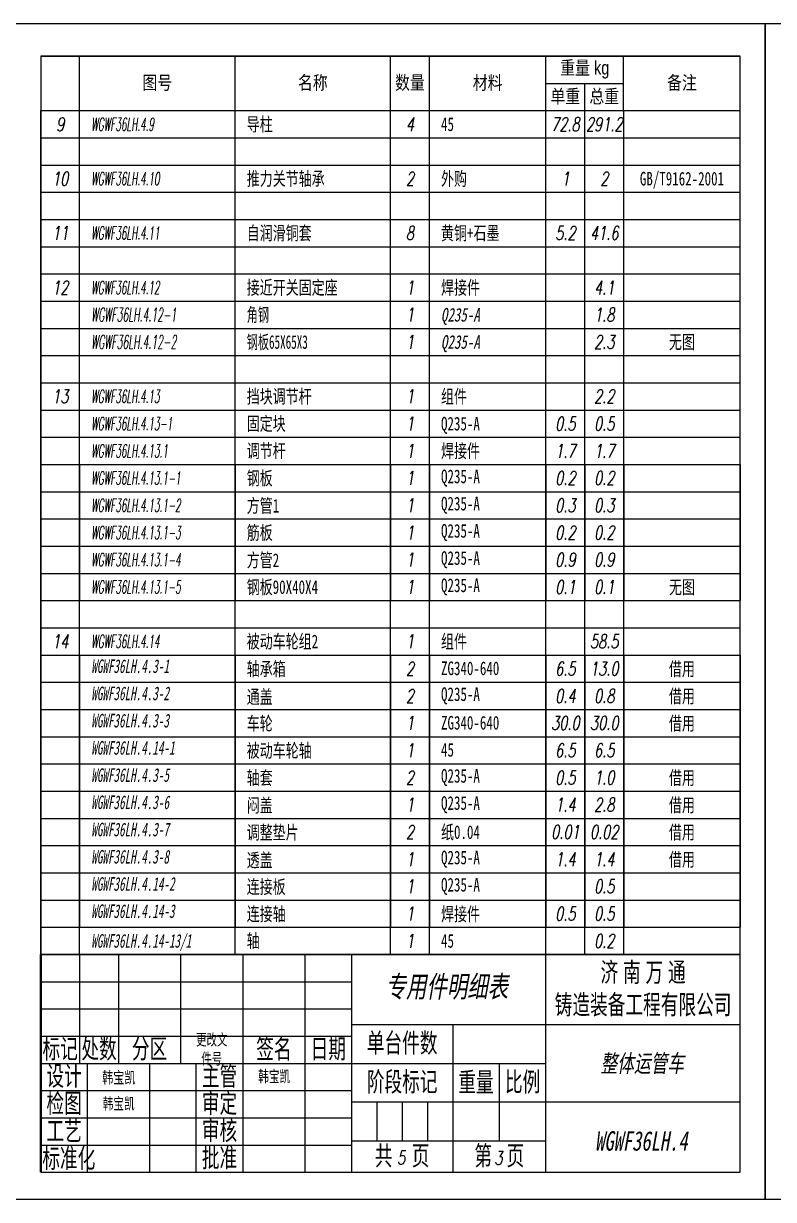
# Model space of a CAD drawing. Header units: millimetres. Extents: x 1029685 to 2160558, y -612394 to -232818.
# Drawn here: x 1035994 to 1038696, y -237051 to -232818 of the extents above; entities that cross this region are included whole.
import ezdxf
from ezdxf.enums import TextEntityAlignment as Align

# ---------------------------------------------------------------- set-up
doc = ezdxf.new("R2010")
doc.units = ezdxf.units.MM
doc.header["$LTSCALE"] = 5
doc.layers.add('标注层', color=3, linetype='Continuous')
doc.layers.add('细实线', color=4, linetype='Continuous')
doc.layers.add('粗实线', color=7, linetype='Continuous', lineweight=40)
doc.layers.add('细线', color=4, linetype='Continuous', lineweight=9)
doc.styles.add('CHINESE-3', font='', dxfattribs={"width": 0.8})
doc.styles.add('文字', font='', dxfattribs={"width": 0.7, "oblique": 10})
doc.styles.add('标准', font='', dxfattribs={"width": 0.667})
doc.styles.add('标注', font='italic.shx', dxfattribs={"width": 0.7})
doc.styles.get('CHINESE-3').set_extended_font_data('SimSun')
doc.styles.get('文字').set_extended_font_data('SimSun')
doc.styles.get('标准').set_extended_font_data('FangSong_GB2312')

# ---------------------------------------------------------------- blocks, each defined once
blk = doc.blocks.new('44')
at = {"layer": '细实线'}
for p, q in [((658445.7, -179696.7), (662045.7, -179696.7)), ((658445.7, -179696.7), (658445.7, -179976.7)), ((658645.7, -179976.7), (658645.7, -179696.7)), ((659445.7, -179976.7), (659445.7, -179696.7)), ((660245.7, -179976.7), (660245.7, -179696.7)), ((660445.7, -179976.7), (660445.7, -179696.7)), ((661045.7, -179976.7), (661045.7, -179696.7)), ((661445.7, -179976.7), (661445.7, -179696.7)), ((661045.7, -179836.7), (661445.7, -179836.7)), ((661245.7, -179976.7), (661245.7, -179836.7)), ((658445.7, -179976.7), (662045.7, -179976.7))]:
    blk.add_line(p, q, dxfattribs=at)
at = {"layer": '细实线', "char_height": 70, "width": 800, "attachment_point": 5, "style": 'CHINESE-3'}
for s, insert in [('{\\fￋￎￌﾣﾤ|b0|i0|c134|p2;重量 kg}', (661245.7, -179766.7)), ('{\\fￋￎￌﾣﾤ|b0|i0|c134|p2;图号}', (659045.7, -179836.7)), ('{\\fￋￎￌﾣﾤ|b0|i0|c134|p2;名称}', (659845.7, -179836.7)), ('{\\fￋￎￌﾣﾤ|b0|i0|c134|p2;数量}', (660345.7, -179836.7)), ('{\\fￋￎￌﾣﾤ|b0|i0|c134|p2;材料}', (660745.7, -179836.7)), ('{\\fￋￎￌﾣﾤ|b0|i0|c134|p2;备注}', (661745.7, -179836.7)), ('{\\fￋￎￌﾣﾤ|b0|i0|c134|p2;单重}', (661145.7, -179906.7)), ('{\\fￋￎￌﾣﾤ|b0|i0|c134|p2;总重}', (661345.7, -179906.7))]:
    blk.add_mtext(s, dxfattribs=dict(at, insert=insert))
blk = doc.blocks.new('图栏')
at = {"layer": '粗实线'}
blk.add_line((-180, 56), (-180, 0), dxfattribs=at)
at = {"layer": '细实线'}
for p, q in [((0, 56), (-180, 56)), ((-170, 56), (-170, 28)), ((-160, 56), (-160, 28)), ((-144, 56), (-144, 28)), ((-128, 56), (-128, 0)), ((-112, 0), (-112, 56)), ((-100, 56), (-100, 0)), ((-50, 0), (-50, 56)), ((-180, 49), (-100, 49)), ((-180, 42), (-100, 42)), ((-100, 38), (0, 38)), ((-74, 38), (-74, 0)), ((-180, 35), (-100, 35)), ((-180, 28), (-50, 28)), ((-168, 0), (-168, 28)), ((-152, 28), (-152, 0)), ((-140, 0), (-140, 28)), ((-62, 28), (-62, 8)), ((-180, 21), (-100, 21)), ((0, 18), (-100, 18)), ((-93.5, 18), (-93.5, 8)), ((-87, 18), (-87, 8)), ((-80.5, 18), (-80.5, 8)), ((-180, 14), (-100, 14)), ((-180, 7), (-100, 7)), ((-50, 8), (-100, 8)), ((-50, 0), (-50, 9))]:
    blk.add_line(p, q, dxfattribs=at)
at = {"layer": '细实线', "attachment_point": 5, "style": '标准'}
for s, insert, char_height, width in [('济{\\f\uffbfﾬￌﾣﾤ_GB2312|b0|i0|c134|p49; }南{\\f\uffbfﾬￌﾣﾤ_GB2312|b0|i0|c134|p49; }万{\\f\uffbfﾬￌﾣﾤ_GB2312|b0|i0|c134|p49; }通{\\f\uffbfﾬￌﾣﾤ_GB2312|b0|i0|c134|p49;\\P}铸造装备工程有限公司', (-25, 47), 5, 50), ('{\\f\uffbfﾬￌﾣﾤ_GB2312|b0|i0|c134|p49;单台件数}', (-87, 33), 5, 26), ('{\\f\uffbfﾬￌﾣﾤ_GB2312|b0|i0|c134|p49;标记}', (-175, 31.5), 5, 10), ('{\\f\uffbfﾬￌﾣﾤ_GB2312|b0|i0|c134|p49;处数}', (-165, 31.5), 5, 10), ('{\\f\uffbfﾬￌﾣﾤ_GB2312|b0|i0|c134|p49;分区}', (-152, 31.5), 5, 10), ('{\\fSimSun|b0|i0|c134|p2;更改文件号}', (-136, 31.5), 2.9493, 10), ('{\\f\uffbfﾬￌﾣﾤ_GB2312|b0|i0|c134|p49;签名}', (-120, 31.5), 5, 10), ('{\\f\uffbfﾬￌﾣﾤ_GB2312|b0|i0|c134|p49;日期}', (-106, 31.5), 5, 10), ('{\\f\uffbfﾬￌﾣﾤ_GB2312|b0|i0|c134|p49;设计}', (-174, 24.5), 5, 10), ('{\\f\uffbfﾬￌﾣﾤ_GB2312|b0|i0|c134|p49;主管}', (-134, 24.5), 5, 10), ('{\\fSimSun|b0|i0|c134|p2;韩宝凯}', (-119.94, 24.5), 3, 10), ('{\\f\uffbfﾬￌﾣﾤ_GB2312|b0|i0|c134|p49;阶段标记}', (-87, 23), 5, 26), ('{\\f\uffbfﾬￌﾣﾤ_GB2312|b0|i0|c134|p49;重量}', (-68, 23), 5, 12), ('{\\f\uffbfﾬￌﾣﾤ_GB2312|b0|i0|c134|p49;比例}', (-56, 23), 5, 12), ('{\\f\uffbfﾬￌﾣﾤ_GB2312|b0|i0|c134|p49;检图}', (-174, 17.5), 5, 10), ('{\\fSimSun|b0|i0|c134|p2;韩宝凯}', (-159.94, 17.5), 3, 10), ('{\\f\uffbfﾬￌﾣﾤ_GB2312|b0|i0|c134|p49;审定}', (-134, 17.5), 5, 10), ('{\\f\uffbfﾬￌﾣﾤ_GB2312|b0|i0|c134|p49;工艺}', (-174, 10.5), 5, 16), ('{\\f\uffbfﾬￌﾣﾤ_GB2312|b0|i0|c134|p49;审核}', (-134, 10.5), 5, 10), ('标准化', (-172.79, 3.35), 5, 16.875), ('{\\f\uffbfﾬￌﾣﾤ_GB2312|b0|i0|c134|p49;批准}', (-134, 3.5), 5, 10), ('{\\f\uffbfﾬￌﾣﾤ_GB2312|b0|i0|c134|p49;共    页}', (-87, 4), 5, 26), ('{\\f\uffbfﾬￌﾣﾤ_GB2312|b0|i0|c134|p49;第   页}', (-62, 4), 5, 24)]:
    blk.add_mtext(s, dxfattribs=dict(at, insert=insert, char_height=char_height, width=width))
at = {"layer": '细实线', "style": '标准', "width": 0.667, "flags": 8}
blk.add_attdef('材料', (-93.31, 44.19), '', height=5, dxfattribs=at)
for tag, p in [('Q', (-75.49, 47.76)), ('M', (-62, 32.74)), ('名称', (-25.19, 28)), ('姓名', (-159.93, 24.36)), ('DATA', (-146.06, 24.09)), ('姓名', (-159.93, 17.36)), ('DATA', (-146.06, 17.09)), ('KG', (-68.19, 13.73)), ('Y', (-55.74, 13.18)), ('姓名', (-119.93, 10.36)), ('DATA', (-106.06, 10.09)), ('N', (-25.47, 8.06)), ('姓名', (-119.93, 3.36)), ('Z', (-87.28, 3.77)), ('X', (-62.27, 3.67)), ('DATA', (-106.06, 3.09))]:
    blk.add_attdef(tag, text='', height=5, dxfattribs=at).set_placement(p, align=Align.MIDDLE_CENTER)
blk = doc.blocks.new('明细表')
for p, q in [((0, 7), (180, 7)), ((0, 0), (0, 7)), ((10, 0), (10, 7)), ((50, 0), (50, 7)), ((90, 0), (90, 7)), ((100, 0), (100, 7)), ((130, 0), (130, 7)), ((140, 0), (140, 7)), ((150, 0), (150, 7)), ((180, 0), (180, 7)), ((0, 0), (180, 0))]:
    blk.add_line(p, q)
at = {"width": 0.7, "flags": 8}
for tag, style, p in [('1', '标注', (5, 3.5)), ('4', '标注', (95, 3.5)), ('6', '标注', (135, 3.5)), ('7', '标注', (145, 3.5)), ('8', '文字', (165, 3.5))]:
    blk.add_attdef(tag, text='', height=3.5, dxfattribs=dict(at, style=style)).set_placement(p, align=Align.MIDDLE_CENTER)
at = {"color": 141, "flags": 8}
for tag, style, width, p in [('2', '标注', 0.6, (13, 3.5)), ('3', '文字', 0.7, (53, 3.5)), ('5', '标注', 0.7, (103, 3.5))]:
    blk.add_attdef(tag, text='', height=3.5, dxfattribs=dict(at, style=style, width=width)).set_placement(p, align=Align.MIDDLE_LEFT)

msp = doc.modelspace()

# ---------------------------------------------------------------- linework, layer by layer
at = {"layer": '细实线'}
msp.add_line((1036056.5, -233131.4), (1038576.5, -233131.4), dxfattribs=at)
for points in [[(1038666.4, -237051.4), (1035672.6, -237051.4), (1035672.6, -232817.8), (1038666.4, -232817.8)], [(1041660.2, -237051.4), (1038666.4, -237051.4), (1038666.4, -232817.8), (1041660.2, -232817.8)], [(1036056.5, -236953.4), (1038576.5, -236953.4), (1038576.5, -232935.4), (1036056.5, -232935.4), (1036056.5, -236953.4)]]:
    msp.add_lwpolyline(points, close=True, dxfattribs=at)

# ---------------------------------------------------------------- block references
at = {"layer": '标注层'}
ref = msp.add_blockref('明细表', (1036056.5, -235091.4), dxfattribs=dict(at, xscale=-14, yscale=14, zscale=14, rotation=180))
ref.add_attrib('2', 'WGWF36LH.4.3-1', dxfattribs={"layer": '0', "color": 141, "height": 49, "style": '文字', "oblique": 10, "width": 0.6, "flags": 8}).set_placement((1036238.5, -235131.5), align=Align.MIDDLE_LEFT)
ref.add_attrib('3', '轴承箱', dxfattribs={"layer": '0', "color": 141, "height": 49, "style": '文字', "width": 0.7, "flags": 8}).set_placement((1036798.5, -235141.3), align=Align.MIDDLE_LEFT)
ref.add_attrib('4', '2', dxfattribs={"layer": '0', "height": 49, "style": '标注', "width": 0.7, "flags": 8}).set_placement((1037386.5, -235140.4), align=Align.MIDDLE_CENTER)
ref.add_attrib('5', 'ZG340-640', dxfattribs={"layer": '0', "color": 141, "height": 49, "style": '文字', "width": 0.7, "flags": 8}).set_placement((1037498.5, -235139.1), align=Align.MIDDLE_LEFT)
ref.add_attrib('6', '6.5', dxfattribs={"layer": '0', "height": 49, "style": '标注', "width": 0.7, "flags": 8}).set_placement((1037946.5, -235140.4), align=Align.MIDDLE_CENTER)
ref.add_attrib('7', '13.0', dxfattribs={"layer": '0', "height": 49, "style": '标注', "width": 0.7, "flags": 8}).set_placement((1038086.5, -235140.4), align=Align.MIDDLE_CENTER)
ref.add_attrib('8', '借用', dxfattribs={"layer": '0', "height": 49, "style": '文字', "width": 0.7, "flags": 8}).set_placement((1038366.5, -235141.3), align=Align.MIDDLE_CENTER)
ref = msp.add_blockref('明细表', (1036056.5, -235189.4), dxfattribs=dict(at, xscale=-14, yscale=14, zscale=14, rotation=180))
ref.add_attrib('2', 'WGWF36LH.4.3-2', dxfattribs={"layer": '0', "color": 141, "height": 49, "style": '文字', "oblique": 10, "width": 0.6, "flags": 8}).set_placement((1036238.5, -235229.5), align=Align.MIDDLE_LEFT)
ref.add_attrib('3', '通盖', dxfattribs={"layer": '0', "color": 141, "height": 49, "style": '文字', "width": 0.7, "flags": 8}).set_placement((1036798.5, -235242.2), align=Align.MIDDLE_LEFT)
ref.add_attrib('4', '2', dxfattribs={"layer": '0', "height": 49, "style": '标注', "width": 0.7, "flags": 8}).set_placement((1037386.5, -235238.4), align=Align.MIDDLE_CENTER)
ref.add_attrib('5', 'Q235-A', dxfattribs={"layer": '0', "color": 141, "height": 49, "style": '文字', "width": 0.7, "flags": 8}).set_placement((1037498.5, -235232.2), align=Align.MIDDLE_LEFT)
ref.add_attrib('6', '0.4', dxfattribs={"layer": '0', "height": 49, "style": '标注', "width": 0.7, "flags": 8}).set_placement((1037946.5, -235238.4), align=Align.MIDDLE_CENTER)
ref.add_attrib('7', '0.8', dxfattribs={"layer": '0', "height": 49, "style": '标注', "width": 0.7, "flags": 8}).set_placement((1038086.5, -235238.4), align=Align.MIDDLE_CENTER)
ref.add_attrib('8', '借用', dxfattribs={"layer": '0', "height": 49, "style": '文字', "width": 0.7, "flags": 8}).set_placement((1038366.5, -235239.3), align=Align.MIDDLE_CENTER)
ref = msp.add_blockref('明细表', (1036056.5, -235287.4), dxfattribs=dict(at, xscale=-14, yscale=14, zscale=14, rotation=180))
ref.add_attrib('2', 'WGWF36LH.4.3-3', dxfattribs={"layer": '0', "color": 141, "height": 49, "style": '文字', "oblique": 10, "width": 0.6, "flags": 8}).set_placement((1036238.5, -235327.5), align=Align.MIDDLE_LEFT)
ref.add_attrib('3', '车轮', dxfattribs={"layer": '0', "color": 141, "height": 49, "style": '文字', "width": 0.7, "flags": 8}).set_placement((1036798.5, -235337.5), align=Align.MIDDLE_LEFT)
ref.add_attrib('4', '1', dxfattribs={"layer": '0', "height": 49, "style": '标注', "width": 0.7, "flags": 8}).set_placement((1037386.5, -235336.4), align=Align.MIDDLE_CENTER)
ref.add_attrib('5', 'ZG340-640', dxfattribs={"layer": '0', "color": 141, "height": 49, "style": '文字', "width": 0.7, "flags": 8}).set_placement((1037498.5, -235335.1), align=Align.MIDDLE_LEFT)
ref.add_attrib('6', '30.0', dxfattribs={"layer": '0', "height": 49, "style": '标注', "width": 0.7, "flags": 8}).set_placement((1037946.5, -235336.4), align=Align.MIDDLE_CENTER)
ref.add_attrib('7', '30.0', dxfattribs={"layer": '0', "height": 49, "style": '标注', "width": 0.7, "flags": 8}).set_placement((1038086.5, -235336.4), align=Align.MIDDLE_CENTER)
ref.add_attrib('8', '借用', dxfattribs={"layer": '0', "height": 49, "style": '文字', "width": 0.7, "flags": 8}).set_placement((1038366.5, -235337.3), align=Align.MIDDLE_CENTER)
ref = msp.add_blockref('明细表', (1036056.5, -235385.4), dxfattribs=dict(at, xscale=-14, yscale=14, zscale=14, rotation=180))
ref.add_attrib('2', 'WGWF36LH.4.14-1', dxfattribs={"layer": '0', "color": 141, "height": 49, "style": '文字', "oblique": 10, "width": 0.6, "flags": 8}).set_placement((1036238.5, -235425.5), align=Align.MIDDLE_LEFT)
ref.add_attrib('3', '被动车轮轴', dxfattribs={"layer": '0', "color": 141, "height": 49, "style": '文字', "width": 0.7, "flags": 8}).set_placement((1036798.5, -235435.3), align=Align.MIDDLE_LEFT)
ref.add_attrib('4', '1', dxfattribs={"layer": '0', "height": 49, "style": '标注', "width": 0.7, "flags": 8}).set_placement((1037386.5, -235434.4), align=Align.MIDDLE_CENTER)
ref.add_attrib('5', '45', dxfattribs={"layer": '0', "color": 141, "height": 49, "style": '文字', "width": 0.7, "flags": 8}).set_placement((1037498.5, -235432.5), align=Align.MIDDLE_LEFT)
ref.add_attrib('6', '6.5', dxfattribs={"layer": '0', "height": 49, "style": '标注', "width": 0.7, "flags": 8}).set_placement((1037946.5, -235434.4), align=Align.MIDDLE_CENTER)
ref.add_attrib('7', '6.5', dxfattribs={"layer": '0', "height": 49, "style": '标注', "width": 0.7, "flags": 8}).set_placement((1038086.5, -235434.4), align=Align.MIDDLE_CENTER)
ref = msp.add_blockref('明细表', (1036056.5, -235483.4), dxfattribs=dict(at, xscale=-14, yscale=14, zscale=14, rotation=180))
ref.add_attrib('2', 'WGWF36LH.4.3-5', dxfattribs={"layer": '0', "color": 141, "height": 49, "style": '文字', "oblique": 10, "width": 0.6, "flags": 8}).set_placement((1036238.5, -235523.5), align=Align.MIDDLE_LEFT)
ref.add_attrib('3', '轴套', dxfattribs={"layer": '0', "color": 141, "height": 49, "style": '文字', "width": 0.7, "flags": 8}).set_placement((1036798.5, -235533.3), align=Align.MIDDLE_LEFT)
ref.add_attrib('4', '2', dxfattribs={"layer": '0', "height": 49, "style": '标注', "width": 0.7, "flags": 8}).set_placement((1037386.5, -235532.4), align=Align.MIDDLE_CENTER)
ref.add_attrib('5', 'Q235-A', dxfattribs={"layer": '0', "color": 141, "height": 49, "style": '文字', "width": 0.7, "flags": 8}).set_placement((1037498.5, -235526.2), align=Align.MIDDLE_LEFT)
ref.add_attrib('6', '0.5', dxfattribs={"layer": '0', "height": 49, "style": '标注', "width": 0.7, "flags": 8}).set_placement((1037946.5, -235532.4), align=Align.MIDDLE_CENTER)
ref.add_attrib('7', '1.0', dxfattribs={"layer": '0', "height": 49, "style": '标注', "width": 0.7, "flags": 8}).set_placement((1038086.5, -235532.4), align=Align.MIDDLE_CENTER)
ref.add_attrib('8', '借用', dxfattribs={"layer": '0', "height": 49, "style": '文字', "width": 0.7, "flags": 8}).set_placement((1038366.5, -235533.3), align=Align.MIDDLE_CENTER)
ref = msp.add_blockref('明细表', (1036056.5, -235581.4), dxfattribs=dict(at, xscale=-14, yscale=14, zscale=14, rotation=180))
ref.add_attrib('2', 'WGWF36LH.4.3-6', dxfattribs={"layer": '0', "color": 141, "height": 49, "style": '文字', "oblique": 10, "width": 0.6, "flags": 8}).set_placement((1036238.5, -235621.5), align=Align.MIDDLE_LEFT)
ref.add_attrib('3', '闷盖', dxfattribs={"layer": '0', "color": 141, "height": 49, "style": '文字', "width": 0.7, "flags": 8}).set_placement((1036798.5, -235632.6), align=Align.MIDDLE_LEFT)
ref.add_attrib('4', '1', dxfattribs={"layer": '0', "height": 49, "style": '标注', "width": 0.7, "flags": 8}).set_placement((1037386.5, -235630.4), align=Align.MIDDLE_CENTER)
ref.add_attrib('5', 'Q235-A', dxfattribs={"layer": '0', "color": 141, "height": 49, "style": '文字', "width": 0.7, "flags": 8}).set_placement((1037498.5, -235624.2), align=Align.MIDDLE_LEFT)
ref.add_attrib('6', '1.4', dxfattribs={"layer": '0', "height": 49, "style": '标注', "width": 0.7, "flags": 8}).set_placement((1037946.5, -235630.4), align=Align.MIDDLE_CENTER)
ref.add_attrib('7', '2.8', dxfattribs={"layer": '0', "height": 49, "style": '标注', "width": 0.7, "flags": 8}).set_placement((1038086.5, -235630.4), align=Align.MIDDLE_CENTER)
ref.add_attrib('8', '借用', dxfattribs={"layer": '0', "height": 49, "style": '文字', "width": 0.7, "flags": 8}).set_placement((1038366.5, -235631.3), align=Align.MIDDLE_CENTER)
ref = msp.add_blockref('明细表', (1036056.5, -235679.4), dxfattribs=dict(at, xscale=-14, yscale=14, zscale=14, rotation=180))
ref.add_attrib('2', 'WGWF36LH.4.3-7', dxfattribs={"layer": '0', "color": 141, "height": 49, "style": '文字', "oblique": 10, "width": 0.6, "flags": 8}).set_placement((1036238.5, -235719.5), align=Align.MIDDLE_LEFT)
ref.add_attrib('3', '调整垫片', dxfattribs={"layer": '0', "color": 141, "height": 49, "style": '文字', "width": 0.7, "flags": 8}).set_placement((1036798.5, -235730.1), align=Align.MIDDLE_LEFT)
ref.add_attrib('4', '2', dxfattribs={"layer": '0', "height": 49, "style": '标注', "width": 0.7, "flags": 8}).set_placement((1037386.5, -235728.4), align=Align.MIDDLE_CENTER)
ref.add_attrib('5', '纸0.04', dxfattribs={"layer": '0', "color": 141, "height": 49, "style": '文字', "width": 0.7, "flags": 8}).set_placement((1037498.5, -235729), align=Align.MIDDLE_LEFT)
ref.add_attrib('6', '0.01', dxfattribs={"layer": '0', "height": 49, "style": '标注', "width": 0.7, "flags": 8}).set_placement((1037946.5, -235728.4), align=Align.MIDDLE_CENTER)
ref.add_attrib('7', '0.02', dxfattribs={"layer": '0', "height": 49, "style": '标注', "width": 0.7, "flags": 8}).set_placement((1038086.5, -235728.4), align=Align.MIDDLE_CENTER)
ref.add_attrib('8', '借用', dxfattribs={"layer": '0', "height": 49, "style": '文字', "width": 0.7, "flags": 8}).set_placement((1038366.5, -235729.3), align=Align.MIDDLE_CENTER)
ref = msp.add_blockref('明细表', (1036056.5, -235777.4), dxfattribs=dict(at, xscale=-14, yscale=14, zscale=14, rotation=180))
ref.add_attrib('2', 'WGWF36LH.4.3-8', dxfattribs={"layer": '0', "color": 141, "height": 49, "style": '文字', "oblique": 10, "width": 0.6, "flags": 8}).set_placement((1036238.5, -235817.5), align=Align.MIDDLE_LEFT)
ref.add_attrib('3', '透盖', dxfattribs={"layer": '0', "color": 141, "height": 49, "style": '文字', "width": 0.7, "flags": 8}).set_placement((1036798.5, -235829.7), align=Align.MIDDLE_LEFT)
ref.add_attrib('4', '1', dxfattribs={"layer": '0', "height": 49, "style": '标注', "width": 0.7, "flags": 8}).set_placement((1037386.5, -235826.4), align=Align.MIDDLE_CENTER)
ref.add_attrib('5', 'Q235-A', dxfattribs={"layer": '0', "color": 141, "height": 49, "style": '文字', "width": 0.7, "flags": 8}).set_placement((1037498.5, -235820.2), align=Align.MIDDLE_LEFT)
ref.add_attrib('6', '1.4', dxfattribs={"layer": '0', "height": 49, "style": '标注', "width": 0.7, "flags": 8}).set_placement((1037946.5, -235826.4), align=Align.MIDDLE_CENTER)
ref.add_attrib('7', '1.4', dxfattribs={"layer": '0', "height": 49, "style": '标注', "width": 0.7, "flags": 8}).set_placement((1038086.5, -235826.4), align=Align.MIDDLE_CENTER)
ref.add_attrib('8', '借用', dxfattribs={"layer": '0', "height": 49, "style": '文字', "width": 0.7, "flags": 8}).set_placement((1038366.5, -235827.3), align=Align.MIDDLE_CENTER)
ref = msp.add_blockref('明细表', (1036056.5, -235875.4), dxfattribs=dict(at, xscale=-14, yscale=14, zscale=14, rotation=180))
ref.add_attrib('2', 'WGWF36LH.4.14-2', dxfattribs={"layer": '0', "color": 141, "height": 49, "style": '文字', "oblique": 10, "width": 0.6, "flags": 8}).set_placement((1036238.5, -235915.5), align=Align.MIDDLE_LEFT)
ref.add_attrib('3', '连接板', dxfattribs={"layer": '0', "color": 141, "height": 49, "style": '文字', "width": 0.7, "flags": 8}).set_placement((1036798.5, -235925.5), align=Align.MIDDLE_LEFT)
ref.add_attrib('4', '1', dxfattribs={"layer": '0', "height": 49, "style": '标注', "width": 0.7, "flags": 8}).set_placement((1037386.5, -235924.4), align=Align.MIDDLE_CENTER)
ref.add_attrib('5', 'Q235-A', dxfattribs={"layer": '0', "color": 141, "height": 49, "style": '文字', "width": 0.7, "flags": 8}).set_placement((1037498.5, -235918.2), align=Align.MIDDLE_LEFT)
ref.add_attrib('7', '0.5', dxfattribs={"layer": '0', "height": 49, "style": '标注', "width": 0.7, "flags": 8}).set_placement((1038086.5, -235924.4), align=Align.MIDDLE_CENTER)
ref = msp.add_blockref('明细表', (1036056.5, -235973.4), dxfattribs=dict(at, xscale=-14, yscale=14, zscale=14, rotation=180))
ref.add_attrib('2', 'WGWF36LH.4.14-3', dxfattribs={"layer": '0', "color": 141, "height": 49, "style": '文字', "oblique": 10, "width": 0.6, "flags": 8}).set_placement((1036238.5, -236013.5), align=Align.MIDDLE_LEFT)
ref.add_attrib('3', '连接轴', dxfattribs={"layer": '0', "color": 141, "height": 49, "style": '文字', "width": 0.7, "flags": 8}).set_placement((1036798.5, -236023.5), align=Align.MIDDLE_LEFT)
ref.add_attrib('4', '1', dxfattribs={"layer": '0', "height": 49, "style": '标注', "width": 0.7, "flags": 8}).set_placement((1037386.5, -236022.4), align=Align.MIDDLE_CENTER)
ref.add_attrib('5', '焊接件', dxfattribs={"layer": '0', "color": 141, "height": 49, "style": '文字', "width": 0.7, "flags": 8}).set_placement((1037498.5, -236023.8), align=Align.MIDDLE_LEFT)
ref.add_attrib('6', '0.5', dxfattribs={"layer": '0', "height": 49, "style": '标注', "width": 0.7, "flags": 8}).set_placement((1037946.5, -236022.4), align=Align.MIDDLE_CENTER)
ref.add_attrib('7', '0.5', dxfattribs={"layer": '0', "height": 49, "style": '标注', "width": 0.7, "flags": 8}).set_placement((1038086.5, -236022.4), align=Align.MIDDLE_CENTER)
ref = msp.add_blockref('明细表', (1036056.5, -236169.4), dxfattribs=dict(at, xscale=14, yscale=14, zscale=14))
ref.add_attrib('2', 'WGWF36LH.4.14-13/1', dxfattribs={"layer": '0', "color": 141, "height": 49, "style": '文字', "oblique": 10, "width": 0.6, "flags": 8}).set_placement((1036238.5, -236120.4), align=Align.MIDDLE_LEFT)
ref.add_attrib('3', '轴', dxfattribs={"layer": '0', "color": 141, "height": 49, "style": '文字', "width": 0.7, "flags": 8}).set_placement((1036798.5, -236120.4), align=Align.MIDDLE_LEFT)
ref.add_attrib('4', '1', dxfattribs={"layer": '0', "height": 49, "style": '标注', "width": 0.7, "flags": 8}).set_placement((1037386.5, -236120.4), align=Align.MIDDLE_CENTER)
ref.add_attrib('5', '45', dxfattribs={"layer": '0', "color": 141, "height": 49, "style": '文字', "width": 0.7, "flags": 8}).set_placement((1037498.5, -236120.4), align=Align.MIDDLE_LEFT)
ref.add_attrib('7', '0.2', dxfattribs={"layer": '0', "height": 49, "style": '标注', "width": 0.7, "flags": 8}).set_placement((1038086.5, -236120.4), align=Align.MIDDLE_CENTER)
ref = msp.add_blockref('图栏', (1038576.5, -236953.4), dxfattribs=dict(at, xscale=14, yscale=14, zscale=14))
ref.add_attrib('名称', '整体运管车', dxfattribs={"layer": '细实线', "height": 63, "style": '文字', "oblique": 10, "width": 0.7, "flags": 8}).set_placement((1038223.8, -236561.4), align=Align.MIDDLE_CENTER)
ref.add_attrib('N', 'WGWF36LH.4', dxfattribs={"layer": '细实线', "height": 70, "style": '文字', "oblique": 10, "width": 0.7, "flags": 8}).set_placement((1038219.9, -236840.6), align=Align.MIDDLE_CENTER)
ref.add_attrib('Q', '专用件明细表', dxfattribs={"layer": '细实线', "height": 77, "style": '文字', "oblique": 10, "width": 0.7, "flags": 8}).set_placement((1037519.6, -236284.8), align=Align.MIDDLE_CENTER)
ref.add_attrib('Z', '5', dxfattribs={"layer": '细实线', "height": 49, "style": '标注', "width": 0.7, "flags": 8}).set_placement((1037354.6, -236900.7), align=Align.MIDDLE_CENTER)
ref.add_attrib('X', '3', dxfattribs={"layer": '细实线', "height": 49, "style": '标注', "width": 0.7, "flags": 8}).set_placement((1037704.8, -236902), align=Align.MIDDLE_CENTER)
ref.add_attrib('姓名', '韩宝凯', dxfattribs={"layer": '细实线', "height": 42, "style": '文字', "oblique": 0.1745, "width": 0.7, "flags": 8}).set_placement((1036337.5, -236612.4), align=Align.MIDDLE_CENTER)
at = {"layer": '细实线'}
for name, p, xscale, yscale, zscale in [('44', (575144.5, -107147.7), 0.7000000000698492, 0.7000000000698492, 0.7000000000698492), ('明细表', (1036056.5, -233229.4), 14, 14, 14), ('明细表', (1036056.5, -233327.4), 14, 14, 14), ('明细表', (1036056.5, -233425.4), 14, 14, 14), ('明细表', (1036056.5, -233523.4), 14, 14, 14), ('明细表', (1036056.5, -233621.4), 14, 14, 14), ('明细表', (1036056.5, -233719.4), 14, 14, 14), ('明细表', (1036056.5, -233817.4), 14, 14, 14), ('明细表', (1036056.5, -233915.4), 14, 14, 14), ('明细表', (1036056.5, -234013.4), 14, 14, 14), ('明细表', (1036056.5, -234111.4), 14, 14, 14), ('明细表', (1036056.5, -234209.4), 14, 14, 14), ('明细表', (1036056.5, -234307.4), 14, 14, 14), ('明细表', (1036056.5, -234405.4), 14, 14, 14), ('明细表', (1036056.5, -234503.4), 14, 14, 14), ('明细表', (1036056.5, -234601.4), 14, 14, 14), ('明细表', (1036056.5, -234699.4), 14, 14, 14), ('明细表', (1036056.5, -234797.4), 14, 14, 14), ('明细表', (1036056.5, -234895.4), 14, 14, 14), ('明细表', (1036056.5, -234993.4), 14, 14, 14), ('明细表', (1036056.5, -235091.4), 14, 14, 14), ('明细表', (1036056.5, -235189.4), 14, 14, 14), ('明细表', (1036056.5, -235287.4), 14, 14, 14), ('明细表', (1036056.5, -235385.4), 14, 14, 14), ('明细表', (1036056.5, -235483.4), 14, 14, 14), ('明细表', (1036056.5, -235581.4), 14, 14, 14), ('明细表', (1036056.5, -235679.4), 14, 14, 14), ('明细表', (1036056.5, -235777.4), 14, 14, 14), ('明细表', (1036056.5, -235875.4), 14, 14, 14), ('明细表', (1036056.5, -235973.4), 14, 14, 14), ('明细表', (1036056.5, -236071.4), 14, 14, 14), ('明细表', (1036056.5, -236169.4), 14, 14, 14)]:
    msp.add_blockref(name, p, dxfattribs=dict(at, xscale=xscale, yscale=yscale, zscale=zscale))
ref = msp.add_blockref('明细表', (1036056.5, -233229.4), dxfattribs=dict(at, xscale=14.00000000000001, yscale=14.00000000000001, zscale=14.00000000000001))
ref.add_attrib('1', '9', dxfattribs={"layer": '0', "height": 49, "style": '标注', "width": 0.7, "flags": 8}).set_placement((1036126.5, -233180.4), align=Align.MIDDLE_CENTER)
ref.add_attrib('2', 'WGWF36LH.4.9', dxfattribs={"layer": '0', "color": 141, "height": 46.667, "style": '标注', "width": 0.5, "flags": 8}).set_placement((1036238.5, -233180.4), align=Align.MIDDLE_LEFT)
ref.add_attrib('3', '导柱', dxfattribs={"layer": '0', "color": 141, "height": 49, "style": '文字', "width": 0.7, "flags": 8}).set_placement((1036798.5, -233180.4), align=Align.MIDDLE_LEFT)
ref.add_attrib('4', '4', dxfattribs={"layer": '0', "height": 49, "style": '标注', "width": 0.7, "flags": 8}).set_placement((1037386.5, -233180.4), align=Align.MIDDLE_CENTER)
ref.add_attrib('5', '45', dxfattribs={"layer": '0', "color": 141, "height": 49, "style": '文字', "width": 0.7, "flags": 8}).set_placement((1037498.5, -233180.4), align=Align.MIDDLE_LEFT)
ref.add_attrib('6', '72.8', dxfattribs={"layer": '0', "height": 49, "style": '标注', "width": 0.7, "flags": 8}).set_placement((1037946.5, -233180.4), align=Align.MIDDLE_CENTER)
ref.add_attrib('7', '291.2', dxfattribs={"layer": '0', "height": 49, "style": '标注', "width": 0.7, "flags": 8}).set_placement((1038086.5, -233180.4), align=Align.MIDDLE_CENTER)
ref = msp.add_blockref('明细表', (1036056.5, -233425.4), dxfattribs=dict(at, xscale=14.00000000000001, yscale=14.00000000000001, zscale=14.00000000000001))
ref.add_attrib('1', '10', dxfattribs={"layer": '0', "height": 49, "style": '标注', "width": 0.7, "flags": 8}).set_placement((1036126.5, -233376.4), align=Align.MIDDLE_CENTER)
ref.add_attrib('2', 'WGWF36LH.4.10', dxfattribs={"layer": '0', "color": 141, "height": 46.667, "style": '标注', "width": 0.5, "flags": 8}).set_placement((1036238.5, -233376.4), align=Align.MIDDLE_LEFT)
ref.add_attrib('3', '推力关节轴承', dxfattribs={"layer": '0', "color": 141, "height": 49, "style": '文字', "width": 0.7, "flags": 8}).set_placement((1036798.5, -233376.4), align=Align.MIDDLE_LEFT)
ref.add_attrib('4', '2', dxfattribs={"layer": '0', "height": 49, "style": '标注', "width": 0.7, "flags": 8}).set_placement((1037386.5, -233376.4), align=Align.MIDDLE_CENTER)
ref.add_attrib('5', '外购', dxfattribs={"layer": '0', "color": 141, "height": 49, "style": '文字', "width": 0.7, "flags": 8}).set_placement((1037498.5, -233376.4), align=Align.MIDDLE_LEFT)
ref.add_attrib('6', '1', dxfattribs={"layer": '0', "height": 49, "style": '标注', "width": 0.7, "flags": 8}).set_placement((1037946.5, -233376.4), align=Align.MIDDLE_CENTER)
ref.add_attrib('7', '2', dxfattribs={"layer": '0', "height": 49, "style": '标注', "width": 0.7, "flags": 8}).set_placement((1038086.5, -233376.4), align=Align.MIDDLE_CENTER)
ref.add_attrib('8', 'GB/T9162-2001', dxfattribs={"layer": '0', "height": 49, "style": '文字', "width": 0.7, "flags": 8}).set_placement((1038366.5, -233376.4), align=Align.MIDDLE_CENTER)
ref = msp.add_blockref('明细表', (1036056.5, -233621.4), dxfattribs=dict(at, xscale=14.00000000000001, yscale=14.00000000000001, zscale=14.00000000000001))
ref.add_attrib('1', '11', dxfattribs={"layer": '0', "height": 49, "style": '标注', "width": 0.7, "flags": 8}).set_placement((1036126.5, -233572.4), align=Align.MIDDLE_CENTER)
ref.add_attrib('2', 'WGWF36LH.4.11', dxfattribs={"layer": '0', "color": 141, "height": 46.667, "style": '标注', "width": 0.5, "flags": 8}).set_placement((1036238.5, -233572.4), align=Align.MIDDLE_LEFT)
ref.add_attrib('3', '自润滑铜套', dxfattribs={"layer": '0', "color": 141, "height": 49, "style": '文字', "width": 0.7, "flags": 8}).set_placement((1036798.5, -233572.4), align=Align.MIDDLE_LEFT)
ref.add_attrib('4', '8', dxfattribs={"layer": '0', "height": 49, "style": '标注', "width": 0.7, "flags": 8}).set_placement((1037386.5, -233572.4), align=Align.MIDDLE_CENTER)
ref.add_attrib('5', '黄铜+石墨', dxfattribs={"layer": '0', "color": 141, "height": 49, "style": '文字', "width": 0.7, "flags": 8}).set_placement((1037498.5, -233572.4), align=Align.MIDDLE_LEFT)
ref.add_attrib('6', '5.2', dxfattribs={"layer": '0', "height": 49, "style": '标注', "width": 0.7, "flags": 8}).set_placement((1037946.5, -233572.4), align=Align.MIDDLE_CENTER)
ref.add_attrib('7', '41.6', dxfattribs={"layer": '0', "height": 49, "style": '标注', "width": 0.7, "flags": 8}).set_placement((1038086.5, -233572.4), align=Align.MIDDLE_CENTER)
ref = msp.add_blockref('明细表', (1036056.5, -233817.4), dxfattribs=dict(at, xscale=14.00000000000001, yscale=14.00000000000001, zscale=14.00000000000001))
ref.add_attrib('1', '12', dxfattribs={"layer": '0', "height": 49, "style": '标注', "width": 0.7, "flags": 8}).set_placement((1036126.5, -233768.4), align=Align.MIDDLE_CENTER)
ref.add_attrib('2', 'WGWF36LH.4.12', dxfattribs={"layer": '0', "color": 141, "height": 46.667, "style": '标注', "width": 0.5, "flags": 8}).set_placement((1036238.5, -233768.4), align=Align.MIDDLE_LEFT)
ref.add_attrib('3', '接近开关固定座', dxfattribs={"layer": '0', "color": 141, "height": 49, "style": '文字', "width": 0.7, "flags": 8}).set_placement((1036798.5, -233768.4), align=Align.MIDDLE_LEFT)
ref.add_attrib('4', '1', dxfattribs={"layer": '0', "height": 49, "style": '标注', "width": 0.7, "flags": 8}).set_placement((1037386.5, -233768.4), align=Align.MIDDLE_CENTER)
ref.add_attrib('5', '焊接件', dxfattribs={"layer": '0', "color": 141, "height": 49, "style": '文字', "width": 0.7, "flags": 8}).set_placement((1037498.5, -233768.4), align=Align.MIDDLE_LEFT)
ref.add_attrib('7', '4.1', dxfattribs={"layer": '0', "height": 49, "style": '标注', "width": 0.7, "flags": 8}).set_placement((1038086.5, -233768.4), align=Align.MIDDLE_CENTER)
ref = msp.add_blockref('明细表', (1036056.5, -234209.4), dxfattribs=dict(at, xscale=14.00000000000001, yscale=14.00000000000001, zscale=14.00000000000001))
ref.add_attrib('1', '13', dxfattribs={"layer": '0', "height": 49, "style": '标注', "width": 0.7, "flags": 8}).set_placement((1036126.5, -234160.4), align=Align.MIDDLE_CENTER)
ref.add_attrib('2', 'WGWF36LH.4.13', dxfattribs={"layer": '0', "color": 141, "height": 46.667, "style": '标注', "width": 0.5, "flags": 8}).set_placement((1036238.5, -234160.4), align=Align.MIDDLE_LEFT)
ref.add_attrib('3', '挡块调节杆', dxfattribs={"layer": '0', "color": 141, "height": 49, "style": '文字', "width": 0.7, "flags": 8}).set_placement((1036798.5, -234160.4), align=Align.MIDDLE_LEFT)
ref.add_attrib('4', '1', dxfattribs={"layer": '0', "height": 49, "style": '标注', "width": 0.7, "flags": 8}).set_placement((1037386.5, -234160.4), align=Align.MIDDLE_CENTER)
ref.add_attrib('5', '组件', dxfattribs={"layer": '0', "color": 141, "height": 49, "style": '文字', "width": 0.7, "flags": 8}).set_placement((1037498.5, -234160.4), align=Align.MIDDLE_LEFT)
ref.add_attrib('7', '2.2', dxfattribs={"layer": '0', "height": 49, "style": '标注', "width": 0.7, "flags": 8}).set_placement((1038086.5, -234160.4), align=Align.MIDDLE_CENTER)
ref = msp.add_blockref('明细表', (1036056.5, -234307.4), dxfattribs=dict(at, xscale=14.00000459917937, yscale=14.00000459917937, zscale=14.00000459917937))
ref.add_attrib('2', 'WGWF36LH.4.13-1', dxfattribs={"layer": '0', "color": 141, "height": 46.667, "style": '标注', "width": 0.5, "flags": 8}).set_placement((1036238.5, -234258.4), align=Align.MIDDLE_LEFT)
ref.add_attrib('3', '固定块', dxfattribs={"layer": '0', "color": 141, "height": 49, "style": '文字', "width": 0.7, "flags": 8}).set_placement((1036798.5, -234258.4), align=Align.MIDDLE_LEFT)
ref.add_attrib('4', '1', dxfattribs={"layer": '0', "height": 49, "style": '标注', "width": 0.7, "flags": 8}).set_placement((1037386.5, -234258.4), align=Align.MIDDLE_CENTER)
ref.add_attrib('5', 'Q235-A', dxfattribs={"layer": '0', "color": 141, "height": 49, "style": '文字', "width": 0.7, "flags": 8}).set_placement((1037498.5, -234258.4), align=Align.MIDDLE_LEFT)
ref.add_attrib('6', '0.5', dxfattribs={"layer": '0', "height": 49, "style": '标注', "width": 0.7, "flags": 8}).set_placement((1037946.5, -234258.4), align=Align.MIDDLE_CENTER)
ref.add_attrib('7', '0.5', dxfattribs={"layer": '0', "height": 49, "style": '标注', "width": 0.7, "flags": 8}).set_placement((1038086.5, -234258.4), align=Align.MIDDLE_CENTER)
ref = msp.add_blockref('明细表', (1036056.5, -234405.4), dxfattribs=dict(at, xscale=14.00000459917937, yscale=14.00000459917937, zscale=14.00000459917937))
ref.add_attrib('2', 'WGWF36LH.4.13.1', dxfattribs={"layer": '0', "color": 141, "height": 46.667, "style": '标注', "width": 0.5, "flags": 8}).set_placement((1036238.5, -234356.4), align=Align.MIDDLE_LEFT)
ref.add_attrib('3', '调节杆', dxfattribs={"layer": '0', "color": 141, "height": 49, "style": '文字', "width": 0.7, "flags": 8}).set_placement((1036798.5, -234356.4), align=Align.MIDDLE_LEFT)
ref.add_attrib('4', '1', dxfattribs={"layer": '0', "height": 49, "style": '标注', "width": 0.7, "flags": 8}).set_placement((1037386.5, -234356.4), align=Align.MIDDLE_CENTER)
ref.add_attrib('5', '焊接件', dxfattribs={"layer": '0', "color": 141, "height": 49, "style": '文字', "width": 0.7, "flags": 8}).set_placement((1037498.5, -234356.4), align=Align.MIDDLE_LEFT)
ref.add_attrib('6', '1.7', dxfattribs={"layer": '0', "height": 49, "style": '标注', "width": 0.7, "flags": 8}).set_placement((1037946.5, -234356.4), align=Align.MIDDLE_CENTER)
ref.add_attrib('7', '1.7', dxfattribs={"layer": '0', "height": 49, "style": '标注', "width": 0.7, "flags": 8}).set_placement((1038086.5, -234356.4), align=Align.MIDDLE_CENTER)
ref = msp.add_blockref('明细表', (1036056.5, -234405.4), dxfattribs=dict(at, xscale=-14.00000459917937, yscale=14.00000459917937, zscale=14.00000459917937, rotation=180))
ref.add_attrib('2', 'WGWF36LH.4.13.1-1', dxfattribs={"layer": '0', "color": 141, "height": 46.667, "style": '标注', "width": 0.5, "flags": 8}).set_placement((1036238.5, -234454.4), align=Align.MIDDLE_LEFT)
ref.add_attrib('3', '钢板', dxfattribs={"layer": '0', "color": 141, "height": 49, "style": '文字', "width": 0.7, "flags": 8}).set_placement((1036798.5, -234454.7), align=Align.MIDDLE_LEFT)
ref.add_attrib('4', '1', dxfattribs={"layer": '0', "height": 49, "style": '标注', "width": 0.7, "flags": 8}).set_placement((1037386.5, -234454.4), align=Align.MIDDLE_CENTER)
ref.add_attrib('5', 'Q235-A', dxfattribs={"layer": '0', "color": 141, "height": 49, "style": '文字', "width": 0.7, "flags": 8}).set_placement((1037498.5, -234448.2), align=Align.MIDDLE_LEFT)
ref.add_attrib('6', '0.2', dxfattribs={"layer": '0', "height": 49, "style": '标注', "width": 0.7, "flags": 8}).set_placement((1037946.5, -234454.4), align=Align.MIDDLE_CENTER)
ref.add_attrib('7', '0.2', dxfattribs={"layer": '0', "height": 49, "style": '标注', "width": 0.7, "flags": 8}).set_placement((1038086.5, -234454.4), align=Align.MIDDLE_CENTER)
ref = msp.add_blockref('明细表', (1036056.5, -234503.4), dxfattribs=dict(at, xscale=-14.00000459917937, yscale=14.00000459917937, zscale=14.00000459917937, rotation=180))
ref.add_attrib('2', 'WGWF36LH.4.13.1-2', dxfattribs={"layer": '0', "color": 141, "height": 46.667, "style": '标注', "width": 0.5, "flags": 8}).set_placement((1036238.5, -234552.4), align=Align.MIDDLE_LEFT)
ref.add_attrib('3', '方管1', dxfattribs={"layer": '0', "color": 141, "height": 49, "style": '文字', "width": 0.7, "flags": 8}).set_placement((1036798.5, -234553.8), align=Align.MIDDLE_LEFT)
ref.add_attrib('4', '1', dxfattribs={"layer": '0', "height": 49, "style": '标注', "width": 0.7, "flags": 8}).set_placement((1037386.5, -234552.4), align=Align.MIDDLE_CENTER)
ref.add_attrib('5', 'Q235-A', dxfattribs={"layer": '0', "color": 141, "height": 49, "style": '文字', "width": 0.7, "flags": 8}).set_placement((1037498.5, -234546.2), align=Align.MIDDLE_LEFT)
ref.add_attrib('6', '0.3', dxfattribs={"layer": '0', "height": 49, "style": '标注', "width": 0.7, "flags": 8}).set_placement((1037946.5, -234552.4), align=Align.MIDDLE_CENTER)
ref.add_attrib('7', '0.3', dxfattribs={"layer": '0', "height": 49, "style": '标注', "width": 0.7, "flags": 8}).set_placement((1038086.5, -234552.4), align=Align.MIDDLE_CENTER)
ref = msp.add_blockref('明细表', (1036056.5, -234601.4), dxfattribs=dict(at, xscale=-14.00000459917937, yscale=14.00000459917937, zscale=14.00000459917937, rotation=180))
ref.add_attrib('2', 'WGWF36LH.4.13.1-3', dxfattribs={"layer": '0', "color": 141, "height": 46.667, "style": '标注', "width": 0.5, "flags": 8}).set_placement((1036238.5, -234650.4), align=Align.MIDDLE_LEFT)
ref.add_attrib('3', '筋板', dxfattribs={"layer": '0', "color": 141, "height": 49, "style": '文字', "width": 0.7, "flags": 8}).set_placement((1036798.5, -234650.7), align=Align.MIDDLE_LEFT)
ref.add_attrib('4', '1', dxfattribs={"layer": '0', "height": 49, "style": '标注', "width": 0.7, "flags": 8}).set_placement((1037386.5, -234650.4), align=Align.MIDDLE_CENTER)
ref.add_attrib('5', 'Q235-A', dxfattribs={"layer": '0', "color": 141, "height": 49, "style": '文字', "width": 0.7, "flags": 8}).set_placement((1037498.5, -234644.2), align=Align.MIDDLE_LEFT)
ref.add_attrib('6', '0.2', dxfattribs={"layer": '0', "height": 49, "style": '标注', "width": 0.7, "flags": 8}).set_placement((1037946.5, -234650.4), align=Align.MIDDLE_CENTER)
ref.add_attrib('7', '0.2', dxfattribs={"layer": '0', "height": 49, "style": '标注', "width": 0.7, "flags": 8}).set_placement((1038086.5, -234650.4), align=Align.MIDDLE_CENTER)
ref = msp.add_blockref('明细表', (1036056.5, -234699.4), dxfattribs=dict(at, xscale=-14.00000459917937, yscale=14.00000459917937, zscale=14.00000459917937, rotation=180))
ref.add_attrib('2', 'WGWF36LH.4.13.1-4', dxfattribs={"layer": '0', "color": 141, "height": 46.667, "style": '标注', "width": 0.5, "flags": 8}).set_placement((1036238.5, -234748.4), align=Align.MIDDLE_LEFT)
ref.add_attrib('3', '方管2', dxfattribs={"layer": '0', "color": 141, "height": 49, "style": '文字', "width": 0.7, "flags": 8}).set_placement((1036798.5, -234749.8), align=Align.MIDDLE_LEFT)
ref.add_attrib('4', '1', dxfattribs={"layer": '0', "height": 49, "style": '标注', "width": 0.7, "flags": 8}).set_placement((1037386.5, -234748.4), align=Align.MIDDLE_CENTER)
ref.add_attrib('5', 'Q235-A', dxfattribs={"layer": '0', "color": 141, "height": 49, "style": '文字', "width": 0.7, "flags": 8}).set_placement((1037498.5, -234742.2), align=Align.MIDDLE_LEFT)
ref.add_attrib('6', '0.9', dxfattribs={"layer": '0', "height": 49, "style": '标注', "width": 0.7, "flags": 8}).set_placement((1037946.5, -234748.4), align=Align.MIDDLE_CENTER)
ref.add_attrib('7', '0.9', dxfattribs={"layer": '0', "height": 49, "style": '标注', "width": 0.7, "flags": 8}).set_placement((1038086.5, -234748.4), align=Align.MIDDLE_CENTER)
ref = msp.add_blockref('明细表', (1036056.5, -234797.4), dxfattribs=dict(at, xscale=-14.00000459917937, yscale=14.00000459917937, zscale=14.00000459917937, rotation=180))
ref.add_attrib('2', 'WGWF36LH.4.13.1-5', dxfattribs={"layer": '0', "color": 141, "height": 46.667, "style": '标注', "width": 0.5, "flags": 8}).set_placement((1036238.5, -234846.4), align=Align.MIDDLE_LEFT)
ref.add_attrib('3', '钢板90X40X4', dxfattribs={"layer": '0', "color": 141, "height": 49, "style": '文字', "width": 0.7, "flags": 8}).set_placement((1036798.5, -234846.7), align=Align.MIDDLE_LEFT)
ref.add_attrib('4', '1', dxfattribs={"layer": '0', "height": 49, "style": '标注', "width": 0.7, "flags": 8}).set_placement((1037386.5, -234846.4), align=Align.MIDDLE_CENTER)
ref.add_attrib('5', 'Q235-A', dxfattribs={"layer": '0', "color": 141, "height": 49, "style": '文字', "width": 0.7, "flags": 8}).set_placement((1037498.5, -234840.2), align=Align.MIDDLE_LEFT)
ref.add_attrib('6', '0.1', dxfattribs={"layer": '0', "height": 49, "style": '标注', "width": 0.7, "flags": 8}).set_placement((1037946.5, -234846.4), align=Align.MIDDLE_CENTER)
ref.add_attrib('7', '0.1', dxfattribs={"layer": '0', "height": 49, "style": '标注', "width": 0.7, "flags": 8}).set_placement((1038086.5, -234846.4), align=Align.MIDDLE_CENTER)
ref.add_attrib('8', '无图', dxfattribs={"layer": '0', "height": 49, "style": '文字', "width": 0.7, "flags": 8}).set_placement((1038366.5, -234847), align=Align.MIDDLE_CENTER)
ref = msp.add_blockref('明细表', (1036056.5, -235091.4), dxfattribs=dict(at, xscale=14.00000000000001, yscale=14.00000000000001, zscale=14.00000000000001))
ref.add_attrib('1', '14', dxfattribs={"layer": '0', "height": 49, "style": '标注', "width": 0.7, "flags": 8}).set_placement((1036126.5, -235042.4), align=Align.MIDDLE_CENTER)
ref.add_attrib('2', 'WGWF36LH.4.14', dxfattribs={"layer": '0', "color": 141, "height": 46.667, "style": '标注', "width": 0.5, "flags": 8}).set_placement((1036238.5, -235042.4), align=Align.MIDDLE_LEFT)
ref.add_attrib('3', '被动车轮组2', dxfattribs={"layer": '0', "color": 141, "height": 49, "style": '文字', "width": 0.7, "flags": 8}).set_placement((1036798.5, -235042.4), align=Align.MIDDLE_LEFT)
ref.add_attrib('4', '1', dxfattribs={"layer": '0', "height": 49, "style": '标注', "width": 0.7, "flags": 8}).set_placement((1037386.5, -235042.4), align=Align.MIDDLE_CENTER)
ref.add_attrib('5', '组件', dxfattribs={"layer": '0', "color": 141, "height": 49, "style": '文字', "width": 0.7, "flags": 8}).set_placement((1037498.5, -235042.4), align=Align.MIDDLE_LEFT)
ref.add_attrib('7', '58.5', dxfattribs={"layer": '0', "height": 49, "style": '标注', "width": 0.7, "flags": 8}).set_placement((1038086.5, -235042.4), align=Align.MIDDLE_CENTER)
at = {"layer": '细线'}
ref = msp.add_blockref('明细表', (1036056.5, -233915.4), dxfattribs=dict(at, xscale=13.99999540082059, yscale=13.99999540082059, zscale=13.99999540082059))
ref.add_attrib('2', 'WGWF36LH.4.12-1', dxfattribs={"layer": '0', "color": 141, "height": 49, "style": '标注', "width": 0.5, "flags": 8}).set_placement((1036238.5, -233866.4), align=Align.MIDDLE_LEFT)
ref.add_attrib('3', '角钢', dxfattribs={"layer": '0', "color": 141, "height": 49, "style": '文字', "width": 0.6, "flags": 8}).set_placement((1036798.5, -233866.4), align=Align.MIDDLE_LEFT)
ref.add_attrib('4', '1', dxfattribs={"layer": '0', "height": 49, "style": '标注', "width": 0.7, "flags": 8}).set_placement((1037386.5, -233866.4), align=Align.MIDDLE_CENTER)
ref.add_attrib('5', 'Q235-A', dxfattribs={"layer": '0', "color": 141, "height": 49, "style": '文字', "oblique": 10, "width": 0.7, "flags": 8}).set_placement((1037498.5, -233866.4), align=Align.MIDDLE_LEFT)
ref.add_attrib('7', '1.8', dxfattribs={"layer": '0', "height": 49, "style": '标注', "width": 0.7, "flags": 8}).set_placement((1038086.5, -233866.4), align=Align.MIDDLE_CENTER)
ref = msp.add_blockref('明细表', (1036056.5, -234013.4), dxfattribs=dict(at, xscale=13.99999540082059, yscale=13.99999540082059, zscale=13.99999540082059))
ref.add_attrib('2', 'WGWF36LH.4.12-2', dxfattribs={"layer": '0', "color": 141, "height": 49, "style": '标注', "width": 0.5, "flags": 8}).set_placement((1036238.5, -233964.4), align=Align.MIDDLE_LEFT)
ref.add_attrib('3', '钢板65X65X3', dxfattribs={"layer": '0', "color": 141, "height": 49, "style": '文字', "width": 0.6, "flags": 8}).set_placement((1036798.5, -233964.4), align=Align.MIDDLE_LEFT)
ref.add_attrib('4', '1', dxfattribs={"layer": '0', "height": 49, "style": '标注', "width": 0.7, "flags": 8}).set_placement((1037386.5, -233964.4), align=Align.MIDDLE_CENTER)
ref.add_attrib('5', 'Q235-A', dxfattribs={"layer": '0', "color": 141, "height": 49, "style": '文字', "oblique": 10, "width": 0.7, "flags": 8}).set_placement((1037498.5, -233964.4), align=Align.MIDDLE_LEFT)
ref.add_attrib('7', '2.3', dxfattribs={"layer": '0', "height": 49, "style": '标注', "width": 0.7, "flags": 8}).set_placement((1038086.5, -233964.4), align=Align.MIDDLE_CENTER)
ref.add_attrib('8', '无图', dxfattribs={"layer": '0', "height": 49, "style": '文字', "width": 0.7, "flags": 8}).set_placement((1038366.5, -233964.4), align=Align.MIDDLE_CENTER)

doc.saveas('drawing.dxf')
